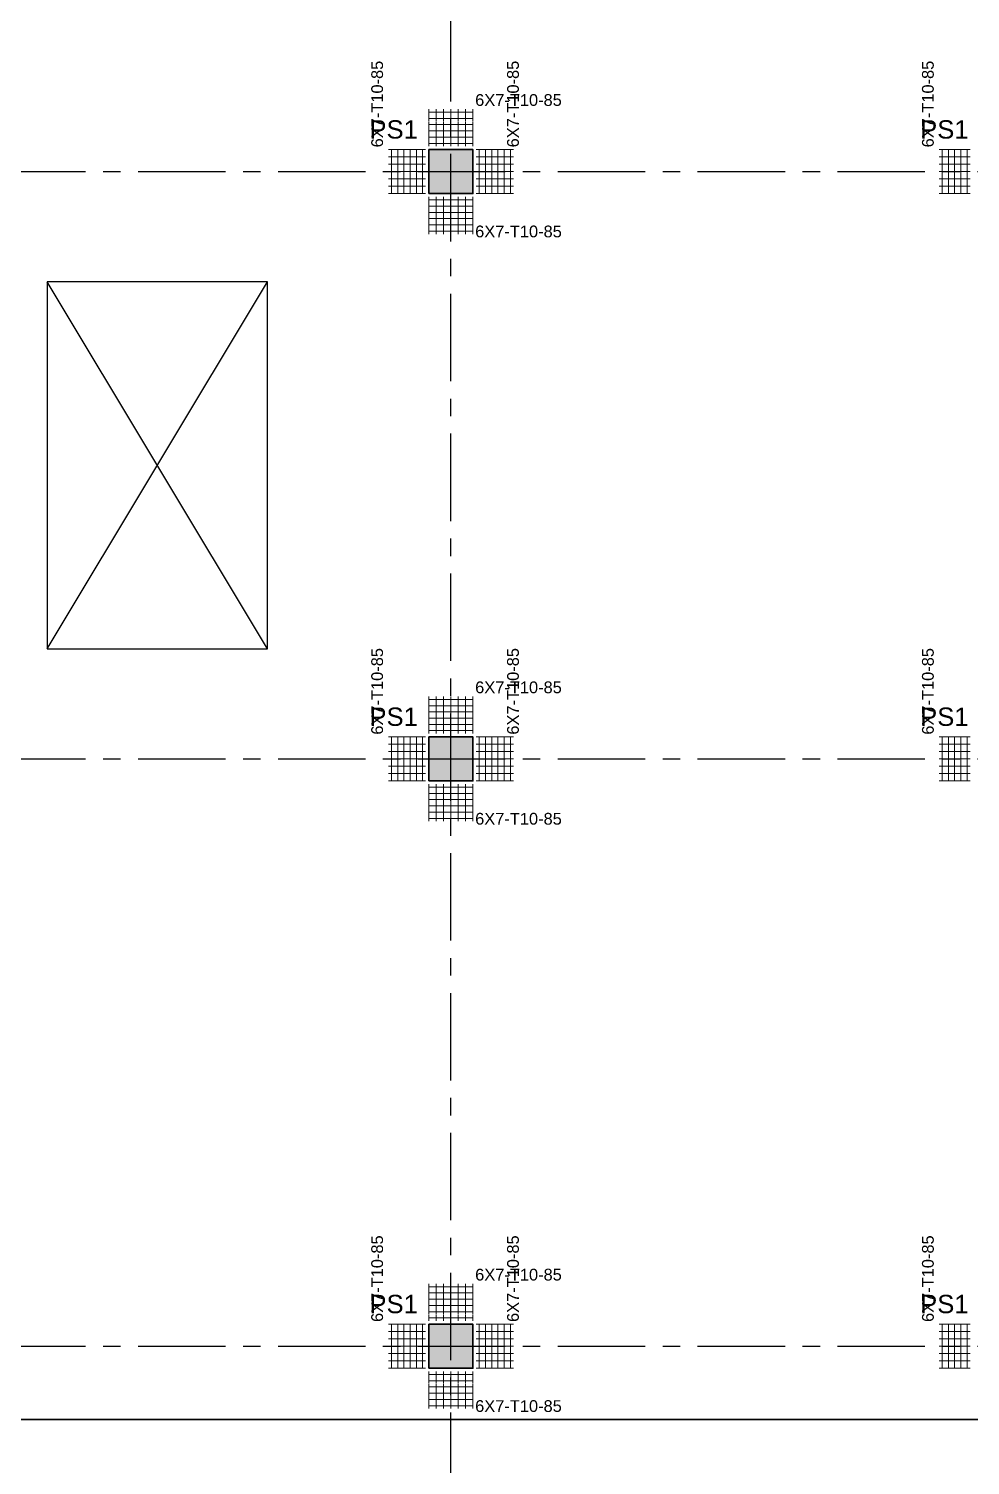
# Model space of a CAD drawing. Header units: millimetres. Extents: x 0 to 396150, y -260000 to 91864.
# Drawn here: x 27800 to 40622, y -236972 to -217404 of the extents above; entities that cross this region are included whole.
import ezdxf
from ezdxf.enums import TextEntityAlignment as Align

# ---------------------------------------------------------------- set-up
doc = ezdxf.new("R2010")
doc.units = ezdxf.units.MM
doc.header["$LTSCALE"] = 37.5
doc.linetypes.add('CENTER', pattern=[50.8, 31.75, -6.35, 6.35, -6.35])
doc.layers.get('0').update_dxf_attribs({"linetype": 'CONTINUOUS'})
for name, color, linetype, lineweight in [('SPAN-COL', 7, 'CONTINUOUS', 35), ('SPAN-RB-PUNCH', 6, 'CONTINUOUS', 20), ('SPAN-SLAB-EDGE', 3, 'CONTINUOUS', 35)]:
    doc.layers.add(name, color=color, linetype=linetype, lineweight=lineweight)
for name, color, linetype in [('SPAN-COL-HATCH', 8, 'CONTINUOUS'), ('SPAN-GRID', 8, 'CENTER'), ('SPAN-OPENING', 6, 'CONTINUOUS'), ('SPAN-RB-TEXT', 7, 'CONTINUOUS'), ('SPAN-RB-TYPE', 1, 'CONTINUOUS')]:
    doc.layers.add(name, color=color, linetype=linetype)
doc.styles.get("Standard").update_dxf_attribs({"font": 'arial.ttf'})

# ---------------------------------------------------------------- blocks, each defined once
blk = doc.blocks.new('FRAMING_REBAR_PUNCHING_LINKS_L02')
at = {"layer": 'SPAN-COL-HATCH'}
h = blk.add_hatch(color=256, dxfattribs=at)
h.dxf.hatch_style = 1
h.paths.add_polyline_path([(33250, 40350), (33850, 40350), (33850, 40950), (33250, 40950)])
h = blk.add_hatch(color=256, dxfattribs=at)
h.dxf.hatch_style = 1
h.paths.add_polyline_path([(33250, 32350), (33850, 32350), (33850, 32950), (33250, 32950)])
h = blk.add_hatch(color=256, dxfattribs=at)
h.dxf.hatch_style = 1
h.paths.add_polyline_path([(33250, 24350), (33850, 24350), (33850, 24950), (33250, 24950)])
at = {"layer": 'SPAN-COL'}
for points in [[(33250, 40350), (33850, 40350), (33850, 40950), (33250, 40950)], [(33250, 32350), (33850, 32350), (33850, 32950), (33250, 32950)], [(33250, 24350), (33850, 24350), (33850, 24950), (33250, 24950)]]:
    blk.add_lwpolyline(points, close=True, dxfattribs=at)
at = {"layer": 'SPAN-GRID'}
for p, q in [((33550, 20650), (33550, 52650)), ((14050, 40650), (52550, 40650)), ((14050, 32650), (52550, 32650)), ((14050, 24650), (52550, 24650))]:
    blk.add_line(p, q, dxfattribs=at)
at = {"layer": 'SPAN-OPENING'}
for p, q in [((28050, 34150), (31050, 39150)), ((31050, 34150), (28050, 39150))]:
    blk.add_line(p, q, dxfattribs=at)
blk.add_lwpolyline([(28050, 34150), (31050, 34150), (31050, 39150), (28050, 39150)], close=True, dxfattribs=at)
at = {"layer": 'SPAN-RB-PUNCH'}
for p, q in [((33250, 41420), (33250, 41500)), ((33350, 41420), (33350, 41500)), ((33450, 41420), (33450, 41500)), ((33550, 41420), (33550, 41500)), ((33650, 41420), (33650, 41500)), ((33750, 41420), (33750, 41500)), ((33850, 41420), (33850, 41500)), ((33250, 41460), (33850, 41460)), ((33250, 41335), (33250, 41415)), ((33250, 41375), (33850, 41375)), ((33250, 41250), (33250, 41330)), ((33250, 41290), (33850, 41290)), ((33350, 41335), (33350, 41415)), ((33350, 41250), (33350, 41330)), ((33450, 41335), (33450, 41415)), ((33450, 41250), (33450, 41330)), ((33550, 41335), (33550, 41415)), ((33550, 41250), (33550, 41330)), ((33650, 41335), (33650, 41415)), ((33650, 41250), (33650, 41330)), ((33750, 41335), (33750, 41415)), ((33750, 41250), (33750, 41330)), ((33850, 41335), (33850, 41415)), ((33850, 41250), (33850, 41330)), ((33250, 41165), (33250, 41245)), ((33250, 41205), (33850, 41205)), ((33250, 41080), (33250, 41160)), ((33250, 41120), (33850, 41120)), ((33350, 41165), (33350, 41245)), ((33350, 41080), (33350, 41160)), ((33450, 41165), (33450, 41245)), ((33450, 41080), (33450, 41160)), ((33550, 41165), (33550, 41245)), ((33550, 41080), (33550, 41160)), ((33650, 41165), (33650, 41245)), ((33650, 41080), (33650, 41160)), ((33750, 41165), (33750, 41245)), ((33750, 41080), (33750, 41160)), ((33850, 41165), (33850, 41245)), ((33850, 41080), (33850, 41160)), ((32700, 40950), (32780, 40950)), ((32740, 40350), (32740, 40950)), ((32785, 40950), (32865, 40950)), ((32825, 40350), (32825, 40950)), ((32870, 40950), (32950, 40950)), ((32910, 40350), (32910, 40950)), ((32955, 40950), (33035, 40950)), ((32995, 40350), (32995, 40950)), ((33040, 40950), (33120, 40950)), ((33080, 40350), (33080, 40950)), ((33125, 40950), (33205, 40950)), ((33165, 40350), (33165, 40950)), ((33250, 40995), (33250, 41075)), ((33250, 41035), (33850, 41035)), ((33350, 40995), (33350, 41075)), ((33450, 40995), (33450, 41075)), ((33550, 40995), (33550, 41075)), ((33650, 40995), (33650, 41075)), ((33750, 40995), (33750, 41075)), ((33850, 40995), (33850, 41075)), ((33895, 40950), (33975, 40950)), ((33935, 40350), (33935, 40950)), ((33980, 40950), (34060, 40950)), ((34020, 40350), (34020, 40950)), ((34065, 40950), (34145, 40950)), ((34105, 40350), (34105, 40950)), ((34150, 40950), (34230, 40950)), ((34190, 40350), (34190, 40950)), ((34235, 40950), (34315, 40950)), ((34275, 40350), (34275, 40950)), ((34320, 40950), (34400, 40950)), ((34360, 40350), (34360, 40950)), ((40200, 40950), (40280, 40950)), ((40240, 40350), (40240, 40950)), ((40285, 40950), (40365, 40950)), ((40325, 40350), (40325, 40950)), ((40370, 40950), (40450, 40950)), ((40410, 40350), (40410, 40950)), ((40455, 40950), (40535, 40950)), ((40495, 40350), (40495, 40950)), ((40540, 40950), (40620, 40950)), ((40580, 40350), (40580, 40950)), ((32700, 40850), (32780, 40850)), ((32700, 40750), (32780, 40750)), ((32785, 40850), (32865, 40850)), ((32785, 40750), (32865, 40750)), ((32870, 40850), (32950, 40850)), ((32870, 40750), (32950, 40750)), ((32955, 40850), (33035, 40850)), ((32955, 40750), (33035, 40750)), ((33040, 40850), (33120, 40850)), ((33040, 40750), (33120, 40750)), ((33125, 40850), (33205, 40850)), ((33125, 40750), (33205, 40750)), ((33895, 40850), (33975, 40850)), ((33895, 40750), (33975, 40750)), ((33980, 40850), (34060, 40850)), ((33980, 40750), (34060, 40750)), ((34065, 40850), (34145, 40850)), ((34065, 40750), (34145, 40750)), ((34150, 40850), (34230, 40850)), ((34150, 40750), (34230, 40750)), ((34235, 40850), (34315, 40850)), ((34235, 40750), (34315, 40750)), ((34320, 40850), (34400, 40850)), ((34320, 40750), (34400, 40750)), ((40200, 40850), (40280, 40850)), ((40200, 40750), (40280, 40750)), ((40285, 40850), (40365, 40850)), ((40285, 40750), (40365, 40750)), ((40370, 40850), (40450, 40850)), ((40370, 40750), (40450, 40750)), ((40455, 40850), (40535, 40850)), ((40455, 40750), (40535, 40750)), ((40540, 40850), (40620, 40850)), ((40540, 40750), (40620, 40750)), ((32700, 40650), (32780, 40650)), ((32700, 40550), (32780, 40550)), ((32785, 40650), (32865, 40650)), ((32785, 40550), (32865, 40550)), ((32870, 40650), (32950, 40650)), ((32870, 40550), (32950, 40550)), ((32955, 40650), (33035, 40650)), ((32955, 40550), (33035, 40550)), ((33040, 40650), (33120, 40650)), ((33040, 40550), (33120, 40550)), ((33125, 40650), (33205, 40650)), ((33125, 40550), (33205, 40550)), ((33895, 40650), (33975, 40650)), ((33895, 40550), (33975, 40550)), ((33980, 40650), (34060, 40650)), ((33980, 40550), (34060, 40550)), ((34065, 40650), (34145, 40650)), ((34065, 40550), (34145, 40550)), ((34150, 40650), (34230, 40650)), ((34150, 40550), (34230, 40550)), ((34235, 40650), (34315, 40650)), ((34235, 40550), (34315, 40550)), ((34320, 40650), (34400, 40650)), ((34320, 40550), (34400, 40550)), ((40200, 40650), (40280, 40650)), ((40200, 40550), (40280, 40550)), ((40285, 40650), (40365, 40650)), ((40285, 40550), (40365, 40550)), ((40370, 40650), (40450, 40650)), ((40370, 40550), (40450, 40550)), ((40455, 40650), (40535, 40650)), ((40455, 40550), (40535, 40550)), ((40540, 40650), (40620, 40650)), ((40540, 40550), (40620, 40550)), ((32700, 40450), (32780, 40450)), ((32700, 40350), (32780, 40350)), ((32785, 40450), (32865, 40450)), ((32785, 40350), (32865, 40350)), ((32870, 40450), (32950, 40450)), ((32870, 40350), (32950, 40350)), ((32955, 40450), (33035, 40450)), ((32955, 40350), (33035, 40350)), ((33040, 40450), (33120, 40450)), ((33040, 40350), (33120, 40350)), ((33125, 40450), (33205, 40450)), ((33125, 40350), (33205, 40350)), ((33895, 40450), (33975, 40450)), ((33895, 40350), (33975, 40350)), ((33980, 40450), (34060, 40450)), ((33980, 40350), (34060, 40350)), ((34065, 40450), (34145, 40450)), ((34065, 40350), (34145, 40350)), ((34150, 40450), (34230, 40450)), ((34150, 40350), (34230, 40350)), ((34235, 40450), (34315, 40450)), ((34235, 40350), (34315, 40350)), ((34320, 40450), (34400, 40450)), ((34320, 40350), (34400, 40350)), ((40200, 40450), (40280, 40450)), ((40200, 40350), (40280, 40350)), ((40285, 40450), (40365, 40450)), ((40285, 40350), (40365, 40350)), ((40370, 40450), (40450, 40450)), ((40370, 40350), (40450, 40350)), ((40455, 40450), (40535, 40450)), ((40455, 40350), (40535, 40350)), ((40540, 40450), (40620, 40450)), ((40540, 40350), (40620, 40350)), ((33250, 40225), (33250, 40305)), ((33250, 40265), (33850, 40265)), ((33250, 40140), (33250, 40220)), ((33250, 40180), (33850, 40180)), ((33250, 40055), (33250, 40135)), ((33350, 40225), (33350, 40305)), ((33350, 40140), (33350, 40220)), ((33350, 40055), (33350, 40135)), ((33450, 40225), (33450, 40305)), ((33450, 40140), (33450, 40220)), ((33450, 40055), (33450, 40135)), ((33550, 40225), (33550, 40305)), ((33550, 40140), (33550, 40220)), ((33550, 40055), (33550, 40135)), ((33650, 40225), (33650, 40305)), ((33650, 40140), (33650, 40220)), ((33650, 40055), (33650, 40135)), ((33750, 40225), (33750, 40305)), ((33750, 40140), (33750, 40220)), ((33750, 40055), (33750, 40135)), ((33850, 40225), (33850, 40305)), ((33850, 40140), (33850, 40220)), ((33850, 40055), (33850, 40135)), ((33250, 40095), (33850, 40095)), ((33250, 39970), (33250, 40050)), ((33250, 40010), (33850, 40010)), ((33250, 39885), (33250, 39965)), ((33250, 39925), (33850, 39925)), ((33350, 39970), (33350, 40050)), ((33350, 39885), (33350, 39965)), ((33450, 39970), (33450, 40050)), ((33450, 39885), (33450, 39965)), ((33550, 39970), (33550, 40050)), ((33550, 39885), (33550, 39965)), ((33650, 39970), (33650, 40050)), ((33650, 39885), (33650, 39965)), ((33750, 39970), (33750, 40050)), ((33750, 39885), (33750, 39965)), ((33850, 39970), (33850, 40050)), ((33850, 39885), (33850, 39965)), ((33250, 39800), (33250, 39880)), ((33250, 39840), (33850, 39840)), ((33350, 39800), (33350, 39880)), ((33450, 39800), (33450, 39880)), ((33550, 39800), (33550, 39880)), ((33650, 39800), (33650, 39880)), ((33750, 39800), (33750, 39880)), ((33850, 39800), (33850, 39880)), ((33250, 33420), (33250, 33500)), ((33350, 33420), (33350, 33500)), ((33450, 33420), (33450, 33500)), ((33550, 33420), (33550, 33500)), ((33650, 33420), (33650, 33500)), ((33750, 33420), (33750, 33500)), ((33850, 33420), (33850, 33500)), ((33250, 33460), (33850, 33460)), ((33250, 33335), (33250, 33415)), ((33250, 33375), (33850, 33375)), ((33250, 33250), (33250, 33330)), ((33250, 33290), (33850, 33290)), ((33350, 33335), (33350, 33415)), ((33350, 33250), (33350, 33330)), ((33450, 33335), (33450, 33415)), ((33450, 33250), (33450, 33330)), ((33550, 33335), (33550, 33415)), ((33550, 33250), (33550, 33330)), ((33650, 33335), (33650, 33415)), ((33650, 33250), (33650, 33330)), ((33750, 33335), (33750, 33415)), ((33750, 33250), (33750, 33330)), ((33850, 33335), (33850, 33415)), ((33850, 33250), (33850, 33330)), ((33250, 33165), (33250, 33245)), ((33250, 33205), (33850, 33205)), ((33250, 33080), (33250, 33160)), ((33250, 33120), (33850, 33120)), ((33250, 32995), (33250, 33075)), ((33350, 33165), (33350, 33245)), ((33350, 33080), (33350, 33160)), ((33350, 32995), (33350, 33075)), ((33450, 33165), (33450, 33245)), ((33450, 33080), (33450, 33160)), ((33450, 32995), (33450, 33075)), ((33550, 33165), (33550, 33245)), ((33550, 33080), (33550, 33160)), ((33550, 32995), (33550, 33075)), ((33650, 33165), (33650, 33245)), ((33650, 33080), (33650, 33160)), ((33650, 32995), (33650, 33075)), ((33750, 33165), (33750, 33245)), ((33750, 33080), (33750, 33160)), ((33750, 32995), (33750, 33075)), ((33850, 33165), (33850, 33245)), ((33850, 33080), (33850, 33160)), ((33850, 32995), (33850, 33075)), ((32700, 32950), (32780, 32950)), ((32740, 32350), (32740, 32950)), ((32785, 32950), (32865, 32950)), ((32825, 32350), (32825, 32950)), ((32870, 32950), (32950, 32950)), ((32910, 32350), (32910, 32950)), ((32955, 32950), (33035, 32950)), ((32995, 32350), (32995, 32950)), ((33040, 32950), (33120, 32950)), ((33080, 32350), (33080, 32950)), ((33125, 32950), (33205, 32950)), ((33165, 32350), (33165, 32950)), ((33250, 33035), (33850, 33035)), ((33895, 32950), (33975, 32950)), ((33935, 32350), (33935, 32950)), ((33980, 32950), (34060, 32950)), ((34020, 32350), (34020, 32950)), ((34065, 32950), (34145, 32950)), ((34105, 32350), (34105, 32950)), ((34150, 32950), (34230, 32950)), ((34190, 32350), (34190, 32950)), ((34235, 32950), (34315, 32950)), ((34275, 32350), (34275, 32950)), ((34320, 32950), (34400, 32950)), ((34360, 32350), (34360, 32950)), ((40200, 32950), (40280, 32950)), ((40240, 32350), (40240, 32950)), ((40285, 32950), (40365, 32950)), ((40325, 32350), (40325, 32950)), ((40370, 32950), (40450, 32950)), ((40410, 32350), (40410, 32950)), ((40455, 32950), (40535, 32950)), ((40495, 32350), (40495, 32950)), ((40540, 32950), (40620, 32950)), ((40580, 32350), (40580, 32950)), ((32700, 32850), (32780, 32850)), ((32700, 32750), (32780, 32750)), ((32785, 32850), (32865, 32850)), ((32785, 32750), (32865, 32750)), ((32870, 32850), (32950, 32850)), ((32870, 32750), (32950, 32750)), ((32955, 32850), (33035, 32850)), ((32955, 32750), (33035, 32750)), ((33040, 32850), (33120, 32850)), ((33040, 32750), (33120, 32750)), ((33125, 32850), (33205, 32850)), ((33125, 32750), (33205, 32750)), ((33895, 32850), (33975, 32850)), ((33895, 32750), (33975, 32750)), ((33980, 32850), (34060, 32850)), ((33980, 32750), (34060, 32750)), ((34065, 32850), (34145, 32850)), ((34065, 32750), (34145, 32750)), ((34150, 32850), (34230, 32850)), ((34150, 32750), (34230, 32750)), ((34235, 32850), (34315, 32850)), ((34235, 32750), (34315, 32750)), ((34320, 32850), (34400, 32850)), ((34320, 32750), (34400, 32750)), ((40200, 32850), (40280, 32850)), ((40200, 32750), (40280, 32750)), ((40285, 32850), (40365, 32850)), ((40285, 32750), (40365, 32750)), ((40370, 32850), (40450, 32850)), ((40370, 32750), (40450, 32750)), ((40455, 32850), (40535, 32850)), ((40455, 32750), (40535, 32750)), ((40540, 32850), (40620, 32850)), ((40540, 32750), (40620, 32750)), ((32700, 32650), (32780, 32650)), ((32700, 32550), (32780, 32550)), ((32785, 32650), (32865, 32650)), ((32785, 32550), (32865, 32550)), ((32870, 32650), (32950, 32650)), ((32870, 32550), (32950, 32550)), ((32955, 32650), (33035, 32650)), ((32955, 32550), (33035, 32550)), ((33040, 32650), (33120, 32650)), ((33040, 32550), (33120, 32550)), ((33125, 32650), (33205, 32650)), ((33125, 32550), (33205, 32550)), ((33895, 32650), (33975, 32650)), ((33895, 32550), (33975, 32550)), ((33980, 32650), (34060, 32650)), ((33980, 32550), (34060, 32550)), ((34065, 32650), (34145, 32650)), ((34065, 32550), (34145, 32550)), ((34150, 32650), (34230, 32650)), ((34150, 32550), (34230, 32550)), ((34235, 32650), (34315, 32650)), ((34235, 32550), (34315, 32550)), ((34320, 32650), (34400, 32650)), ((34320, 32550), (34400, 32550)), ((40200, 32650), (40280, 32650)), ((40200, 32550), (40280, 32550)), ((40285, 32650), (40365, 32650)), ((40285, 32550), (40365, 32550)), ((40370, 32650), (40450, 32650)), ((40370, 32550), (40450, 32550)), ((40455, 32650), (40535, 32650)), ((40455, 32550), (40535, 32550)), ((40540, 32650), (40620, 32650)), ((40540, 32550), (40620, 32550)), ((32700, 32450), (32780, 32450)), ((32700, 32350), (32780, 32350)), ((32785, 32450), (32865, 32450)), ((32785, 32350), (32865, 32350)), ((32870, 32450), (32950, 32450)), ((32870, 32350), (32950, 32350)), ((32955, 32450), (33035, 32450)), ((32955, 32350), (33035, 32350)), ((33040, 32450), (33120, 32450)), ((33040, 32350), (33120, 32350)), ((33125, 32450), (33205, 32450)), ((33125, 32350), (33205, 32350)), ((33250, 32225), (33250, 32305)), ((33350, 32225), (33350, 32305)), ((33450, 32225), (33450, 32305)), ((33550, 32225), (33550, 32305)), ((33650, 32225), (33650, 32305)), ((33750, 32225), (33750, 32305)), ((33850, 32225), (33850, 32305)), ((33895, 32450), (33975, 32450)), ((33895, 32350), (33975, 32350)), ((33980, 32450), (34060, 32450)), ((33980, 32350), (34060, 32350)), ((34065, 32450), (34145, 32450)), ((34065, 32350), (34145, 32350)), ((34150, 32450), (34230, 32450)), ((34150, 32350), (34230, 32350)), ((34235, 32450), (34315, 32450)), ((34235, 32350), (34315, 32350)), ((34320, 32450), (34400, 32450)), ((34320, 32350), (34400, 32350)), ((40200, 32450), (40280, 32450)), ((40200, 32350), (40280, 32350)), ((40285, 32450), (40365, 32450)), ((40285, 32350), (40365, 32350)), ((40370, 32450), (40450, 32450)), ((40370, 32350), (40450, 32350)), ((40455, 32450), (40535, 32450)), ((40455, 32350), (40535, 32350)), ((40540, 32450), (40620, 32450)), ((40540, 32350), (40620, 32350)), ((33250, 32265), (33850, 32265)), ((33250, 32140), (33250, 32220)), ((33250, 32180), (33850, 32180)), ((33250, 32055), (33250, 32135)), ((33250, 32095), (33850, 32095)), ((33350, 32140), (33350, 32220)), ((33350, 32055), (33350, 32135)), ((33450, 32140), (33450, 32220)), ((33450, 32055), (33450, 32135)), ((33550, 32140), (33550, 32220)), ((33550, 32055), (33550, 32135)), ((33650, 32140), (33650, 32220)), ((33650, 32055), (33650, 32135)), ((33750, 32140), (33750, 32220)), ((33750, 32055), (33750, 32135)), ((33850, 32140), (33850, 32220)), ((33850, 32055), (33850, 32135)), ((33250, 31970), (33250, 32050)), ((33250, 32010), (33850, 32010)), ((33250, 31885), (33250, 31965)), ((33250, 31925), (33850, 31925)), ((33350, 31970), (33350, 32050)), ((33350, 31885), (33350, 31965)), ((33450, 31970), (33450, 32050)), ((33450, 31885), (33450, 31965)), ((33550, 31970), (33550, 32050)), ((33550, 31885), (33550, 31965)), ((33650, 31970), (33650, 32050)), ((33650, 31885), (33650, 31965)), ((33750, 31970), (33750, 32050)), ((33750, 31885), (33750, 31965)), ((33850, 31970), (33850, 32050)), ((33850, 31885), (33850, 31965)), ((33250, 31800), (33250, 31880)), ((33250, 31840), (33850, 31840)), ((33350, 31800), (33350, 31880)), ((33450, 31800), (33450, 31880)), ((33550, 31800), (33550, 31880)), ((33650, 31800), (33650, 31880)), ((33750, 31800), (33750, 31880)), ((33850, 31800), (33850, 31880)), ((33250, 25420), (33250, 25500)), ((33250, 25460), (33850, 25460)), ((33350, 25420), (33350, 25500)), ((33450, 25420), (33450, 25500)), ((33550, 25420), (33550, 25500)), ((33650, 25420), (33650, 25500)), ((33750, 25420), (33750, 25500)), ((33850, 25420), (33850, 25500)), ((33250, 25335), (33250, 25415)), ((33250, 25375), (33850, 25375)), ((33250, 25250), (33250, 25330)), ((33250, 25290), (33850, 25290)), ((33250, 25165), (33250, 25245)), ((33350, 25335), (33350, 25415)), ((33350, 25250), (33350, 25330)), ((33350, 25165), (33350, 25245)), ((33450, 25335), (33450, 25415)), ((33450, 25250), (33450, 25330)), ((33450, 25165), (33450, 25245)), ((33550, 25335), (33550, 25415)), ((33550, 25250), (33550, 25330)), ((33550, 25165), (33550, 25245)), ((33650, 25335), (33650, 25415)), ((33650, 25250), (33650, 25330)), ((33650, 25165), (33650, 25245)), ((33750, 25335), (33750, 25415)), ((33750, 25250), (33750, 25330)), ((33750, 25165), (33750, 25245)), ((33850, 25335), (33850, 25415)), ((33850, 25250), (33850, 25330)), ((33850, 25165), (33850, 25245)), ((33250, 25205), (33850, 25205)), ((33250, 25080), (33250, 25160)), ((33250, 25120), (33850, 25120)), ((33250, 24995), (33250, 25075)), ((33350, 25080), (33350, 25160)), ((33350, 24995), (33350, 25075)), ((33450, 25080), (33450, 25160)), ((33450, 24995), (33450, 25075)), ((33550, 25080), (33550, 25160)), ((33550, 24995), (33550, 25075)), ((33650, 25080), (33650, 25160)), ((33650, 24995), (33650, 25075)), ((33750, 25080), (33750, 25160)), ((33750, 24995), (33750, 25075)), ((33850, 25080), (33850, 25160)), ((33850, 24995), (33850, 25075)), ((32700, 24950), (32780, 24950)), ((32740, 24350), (32740, 24950)), ((32785, 24950), (32865, 24950)), ((32825, 24350), (32825, 24950)), ((32870, 24950), (32950, 24950)), ((32910, 24350), (32910, 24950)), ((32955, 24950), (33035, 24950)), ((32995, 24350), (32995, 24950)), ((33040, 24950), (33120, 24950)), ((33080, 24350), (33080, 24950)), ((33125, 24950), (33205, 24950)), ((33165, 24350), (33165, 24950)), ((33250, 25035), (33850, 25035)), ((33895, 24950), (33975, 24950)), ((33935, 24350), (33935, 24950)), ((33980, 24950), (34060, 24950)), ((34020, 24350), (34020, 24950)), ((34065, 24950), (34145, 24950)), ((34105, 24350), (34105, 24950)), ((34150, 24950), (34230, 24950)), ((34190, 24350), (34190, 24950)), ((34235, 24950), (34315, 24950)), ((34275, 24350), (34275, 24950)), ((34320, 24950), (34400, 24950)), ((34360, 24350), (34360, 24950)), ((40200, 24950), (40280, 24950)), ((40240, 24350), (40240, 24950)), ((40285, 24950), (40365, 24950)), ((40325, 24350), (40325, 24950)), ((40370, 24950), (40450, 24950)), ((40410, 24350), (40410, 24950)), ((40455, 24950), (40535, 24950)), ((40495, 24350), (40495, 24950)), ((40540, 24950), (40620, 24950)), ((40580, 24350), (40580, 24950)), ((32700, 24850), (32780, 24850)), ((32700, 24750), (32780, 24750)), ((32785, 24850), (32865, 24850)), ((32785, 24750), (32865, 24750)), ((32870, 24850), (32950, 24850)), ((32870, 24750), (32950, 24750)), ((32955, 24850), (33035, 24850)), ((32955, 24750), (33035, 24750)), ((33040, 24850), (33120, 24850)), ((33040, 24750), (33120, 24750)), ((33125, 24850), (33205, 24850)), ((33125, 24750), (33205, 24750)), ((33895, 24850), (33975, 24850)), ((33895, 24750), (33975, 24750)), ((33980, 24850), (34060, 24850)), ((33980, 24750), (34060, 24750)), ((34065, 24850), (34145, 24850)), ((34065, 24750), (34145, 24750)), ((34150, 24850), (34230, 24850)), ((34150, 24750), (34230, 24750)), ((34235, 24850), (34315, 24850)), ((34235, 24750), (34315, 24750)), ((34320, 24850), (34400, 24850)), ((34320, 24750), (34400, 24750)), ((40200, 24850), (40280, 24850)), ((40200, 24750), (40280, 24750)), ((40285, 24850), (40365, 24850)), ((40285, 24750), (40365, 24750)), ((40370, 24850), (40450, 24850)), ((40370, 24750), (40450, 24750)), ((40455, 24850), (40535, 24850)), ((40455, 24750), (40535, 24750)), ((40540, 24850), (40620, 24850)), ((40540, 24750), (40620, 24750)), ((32700, 24650), (32780, 24650)), ((32700, 24550), (32780, 24550)), ((32785, 24650), (32865, 24650)), ((32785, 24550), (32865, 24550)), ((32870, 24650), (32950, 24650)), ((32870, 24550), (32950, 24550)), ((32955, 24650), (33035, 24650)), ((32955, 24550), (33035, 24550)), ((33040, 24650), (33120, 24650)), ((33040, 24550), (33120, 24550)), ((33125, 24650), (33205, 24650)), ((33125, 24550), (33205, 24550)), ((33895, 24650), (33975, 24650)), ((33895, 24550), (33975, 24550)), ((33980, 24650), (34060, 24650)), ((33980, 24550), (34060, 24550)), ((34065, 24650), (34145, 24650)), ((34065, 24550), (34145, 24550)), ((34150, 24650), (34230, 24650)), ((34150, 24550), (34230, 24550)), ((34235, 24650), (34315, 24650)), ((34235, 24550), (34315, 24550)), ((34320, 24650), (34400, 24650)), ((34320, 24550), (34400, 24550)), ((40200, 24650), (40280, 24650)), ((40200, 24550), (40280, 24550)), ((40285, 24650), (40365, 24650)), ((40285, 24550), (40365, 24550)), ((40370, 24650), (40450, 24650)), ((40370, 24550), (40450, 24550)), ((40455, 24650), (40535, 24650)), ((40455, 24550), (40535, 24550)), ((40540, 24650), (40620, 24650)), ((40540, 24550), (40620, 24550)), ((32700, 24450), (32780, 24450)), ((32700, 24350), (32780, 24350)), ((32785, 24450), (32865, 24450)), ((32785, 24350), (32865, 24350)), ((32870, 24450), (32950, 24450)), ((32870, 24350), (32950, 24350)), ((32955, 24450), (33035, 24450)), ((32955, 24350), (33035, 24350)), ((33040, 24450), (33120, 24450)), ((33040, 24350), (33120, 24350)), ((33125, 24450), (33205, 24450)), ((33125, 24350), (33205, 24350)), ((33250, 24225), (33250, 24305)), ((33250, 24265), (33850, 24265)), ((33350, 24225), (33350, 24305)), ((33450, 24225), (33450, 24305)), ((33550, 24225), (33550, 24305)), ((33650, 24225), (33650, 24305)), ((33750, 24225), (33750, 24305)), ((33850, 24225), (33850, 24305)), ((33895, 24450), (33975, 24450)), ((33895, 24350), (33975, 24350)), ((33980, 24450), (34060, 24450)), ((33980, 24350), (34060, 24350)), ((34065, 24450), (34145, 24450)), ((34065, 24350), (34145, 24350)), ((34150, 24450), (34230, 24450)), ((34150, 24350), (34230, 24350)), ((34235, 24450), (34315, 24450)), ((34235, 24350), (34315, 24350)), ((34320, 24450), (34400, 24450)), ((34320, 24350), (34400, 24350)), ((40200, 24450), (40280, 24450)), ((40200, 24350), (40280, 24350)), ((40285, 24450), (40365, 24450)), ((40285, 24350), (40365, 24350)), ((40370, 24450), (40450, 24450)), ((40370, 24350), (40450, 24350)), ((40455, 24450), (40535, 24450)), ((40455, 24350), (40535, 24350)), ((40540, 24450), (40620, 24450)), ((40540, 24350), (40620, 24350)), ((33250, 24140), (33250, 24220)), ((33250, 24180), (33850, 24180)), ((33250, 24055), (33250, 24135)), ((33250, 24095), (33850, 24095)), ((33350, 24140), (33350, 24220)), ((33350, 24055), (33350, 24135)), ((33450, 24140), (33450, 24220)), ((33450, 24055), (33450, 24135)), ((33550, 24140), (33550, 24220)), ((33550, 24055), (33550, 24135)), ((33650, 24140), (33650, 24220)), ((33650, 24055), (33650, 24135)), ((33750, 24140), (33750, 24220)), ((33750, 24055), (33750, 24135)), ((33850, 24140), (33850, 24220)), ((33850, 24055), (33850, 24135)), ((33250, 23970), (33250, 24050)), ((33250, 24010), (33850, 24010)), ((33250, 23885), (33250, 23965)), ((33250, 23925), (33850, 23925)), ((33250, 23800), (33250, 23880)), ((33350, 23970), (33350, 24050)), ((33350, 23885), (33350, 23965)), ((33350, 23800), (33350, 23880)), ((33450, 23970), (33450, 24050)), ((33450, 23885), (33450, 23965)), ((33450, 23800), (33450, 23880)), ((33550, 23970), (33550, 24050)), ((33550, 23885), (33550, 23965)), ((33550, 23800), (33550, 23880)), ((33650, 23970), (33650, 24050)), ((33650, 23885), (33650, 23965)), ((33650, 23800), (33650, 23880)), ((33750, 23970), (33750, 24050)), ((33750, 23885), (33750, 23965)), ((33750, 23800), (33750, 23880)), ((33850, 23970), (33850, 24050)), ((33850, 23885), (33850, 23965)), ((33850, 23800), (33850, 23880)), ((33250, 23840), (33850, 23840))]:
    blk.add_line(p, q, dxfattribs=at)
at = {"layer": 'SPAN-SLAB-EDGE', "color": 3}
blk.add_lwpolyline([(17050, 23650), (49550, 23650), (49550, 49650), (17050, 49650)], close=True, dxfattribs=at)
at = {"layer": 'SPAN-RB-TEXT'}
for p in [(32625, 40980), (34475, 40980), (40125, 40980), (32625, 32980), (34475, 32980), (40125, 32980), (32625, 24980), (34475, 24980), (40125, 24980)]:
    blk.add_text('6X7-T10-85', height=160, rotation=90, dxfattribs=at).set_placement(p)
for p in [(33880, 41545), (33880, 39755), (33880, 33545), (33880, 31755), (33880, 25545), (33880, 23755)]:
    blk.add_text('6X7-T10-85', height=160, dxfattribs=at).set_placement(p)
at = {"layer": 'SPAN-RB-TYPE'}
for p in [(33100, 41100), (40600, 41100), (33100, 33100), (40600, 33100), (33100, 25100), (40600, 25100)]:
    blk.add_text('PS1', height=250, dxfattribs=at).set_placement(p, align=Align.RIGHT)

msp = doc.modelspace()

# ---------------------------------------------------------------- block references
msp.add_blockref('FRAMING_REBAR_PUNCHING_LINKS_L02', (0, -260000))

doc.saveas('drawing.dxf')
